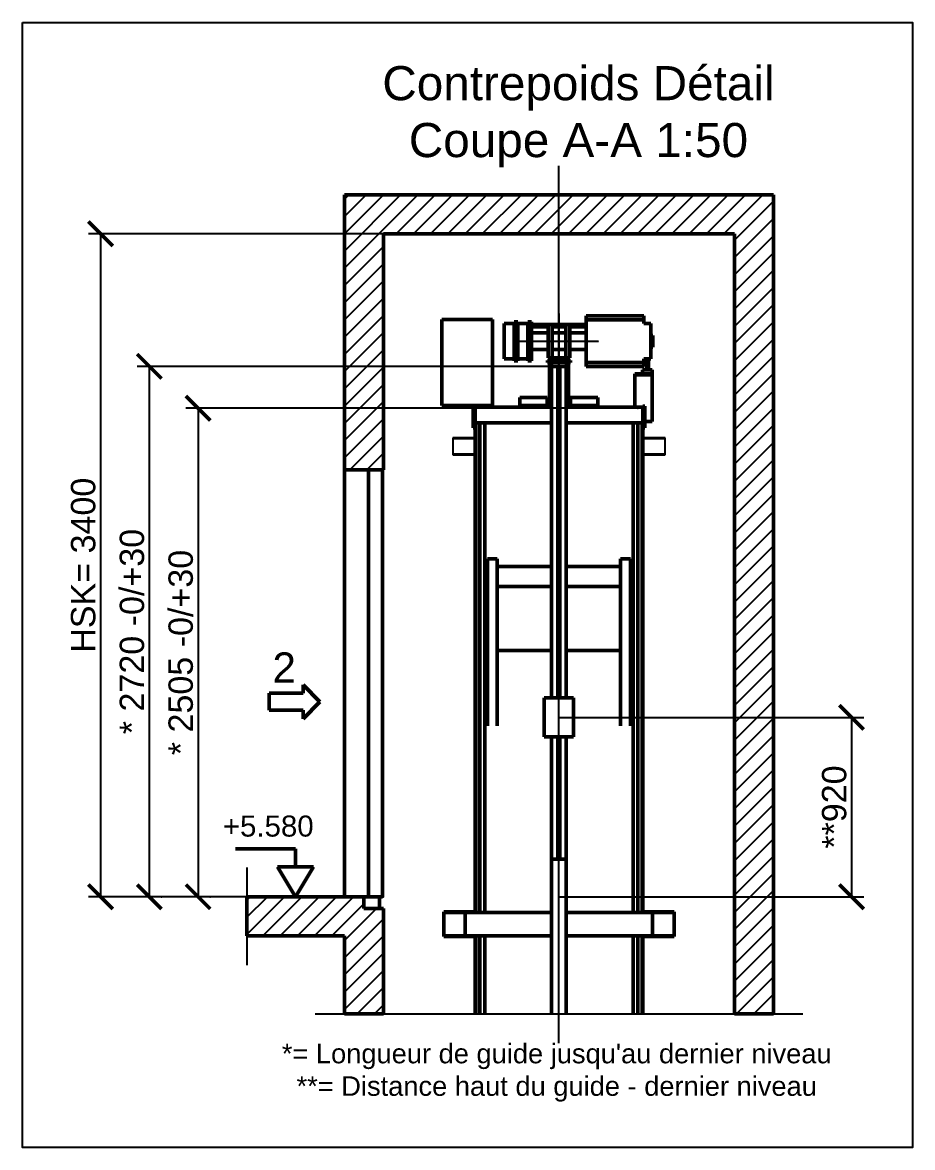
# Model space of a CAD drawing. Header units: millimetres. Extents: x -113 to 75846, y -14769 to 18394.
# Drawn here: x 59627 to 64189, y -250 to 5519 of the extents above; entities that cross this region are included whole.
import ezdxf
from ezdxf.enums import TextEntityAlignment as Align

# ---------------------------------------------------------------- set-up
doc = ezdxf.new("R2010")
doc.units = ezdxf.units.MM
doc.linetypes.add('AM_ISO02W050', pattern=[7.5, 6, -1.5])
doc.linetypes.add('AM_ISO08W050', pattern=[18, 12, -1.5, 3, -1.5])
for name, color, linetype, lineweight in [('AM_0', 7, 'Continuous', 50), ('AM_3', 6, 'AM_ISO02W050', 25), ('AM_5', 3, 'Continuous', 25), ('AM_6', 2, 'Continuous', 35), ('LDCar-AM_0', 7, 'Continuous', 50), ('LDCar-AM_4', 3, 'Continuous', 25), ('LDCar-AM_6', 2, 'Continuous', 35), ('LDGear-AM_0', 7, 'Continuous', 50), ('LDGear-AM_6', 2, 'Continuous', 35), ('LDGear-AM_7', 4, 'AM_ISO08W050', 25), ('LDGuides-AM_0', 7, 'Continuous', 50), ('LDGuides-AM_6', 2, 'Continuous', 35), ('LDRailBrackets-AM_0', 7, 'Continuous', 50), ('LDRailBrackets-AM_6', 2, 'Continuous', 35), ('LDShaft-AM_0', 7, 'Continuous', 50), ('LDShaft-AM_4', 3, 'Continuous', 25), ('LDShaft-AM_5', 3, 'Continuous', 25), ('LDShaft-AM_6', 2, 'Continuous', 35), ('LDShaft-AM_7', 4, 'AM_ISO08W050', 25), ('LDShaft-AM_8', 1, 'Continuous', 25)]:
    doc.layers.add(name, color=color, linetype=linetype, lineweight=lineweight)
doc.layers.add('AM_VIEWS', color=1, linetype='Continuous', lineweight=25, plot=False)
doc.styles.add('LD', font='ARIALUNI.TTF')
doc.dimstyles.new('LIFT', dxfattribs={"dimtxt": 2.5, "dimasz": 2.5, "dimexe": 1.25, "dimexo": 0, "dimgap": 0.5, "dimtad": 1, "dimdec": 0, "dimzin": 1, "dimdsep": 46, "dimtxsty": 'LD', "dimblk": 'ARCHTICK', "dimcen": 0, "dimdle": 1, "dimclrd": 3, "dimclre": 3, "dimclrt": 4, "dimadec": 0, "dimazin": 0, "dimtp": 0.1, "dimtm": 0.1, "dimtfac": 0.71, "dimtdec": 0, "dimtix": 1, "dimtmove": 0, "dimatfit": 3, "dimfxl": 1, "dimtolj": 1, "dimarcsym": 0})

# ---------------------------------------------------------------- blocks, each defined once
blk = doc.blocks.new('LD_20150423135319_000000F0')
at = {"layer": 'LDCar-AM_4'}
blk.add_line((-350, 11710), (2150, 11710), dxfattribs=at)
blk = doc.blocks.new('LD_20150423135319_000000F1')
at = {"layer": 'LDShaft-AM_8'}
for p, q in [((-200, 15533.1), (176.9, 15910)), ((-200, 15621.5), (88.5, 15910)), ((-200, 15709.9), (0.1, 15910)), ((-200, 15798.3), (-88.3, 15910)), ((-200, 15886.7), (-176.7, 15910)), ((65.3, 15710), (265.3, 15910)), ((153.7, 15710), (353.7, 15910)), ((242, 15710), (442, 15910)), ((330.4, 15710), (530.4, 15910)), ((418.8, 15710), (618.8, 15910)), ((507.2, 15710), (707.2, 15910)), ((595.6, 15710), (795.6, 15910)), ((684, 15710), (884, 15910)), ((772.4, 15710), (972.4, 15910)), ((860.8, 15710), (1060.8, 15910)), ((949.1, 15710), (1149.1, 15910)), ((1037.5, 15710), (1237.5, 15910)), ((1125.9, 15710), (1325.9, 15910)), ((1214.3, 15710), (1414.3, 15910)), ((1302.7, 15710), (1502.7, 15910)), ((1391.1, 15710), (1591.1, 15910)), ((1479.5, 15710), (1679.5, 15910)), ((1567.9, 15710), (1767.9, 15910)), ((1656.3, 15710), (1856.3, 15910)), ((1744.6, 15710), (1944.6, 15910)), ((1800, 15677), (2000, 15877)), ((1800, 15588.6), (2000, 15788.6)), ((1800, 15500.2), (2000, 15700.2)), ((-200, 15444.7), (0, 15644.7)), ((1800, 15411.8), (2000, 15611.8)), ((-200, 15356.3), (0, 15556.3)), ((1800, 15323.4), (2000, 15523.4)), ((-200, 15268), (0, 15468)), ((1800, 15235), (2000, 15435)), ((-200, 15179.6), (0, 15379.6)), ((1800, 15146.6), (2000, 15346.6)), ((-200, 15091.2), (0, 15291.2)), ((1800, 15058.3), (2000, 15258.3)), ((-200, 15002.8), (0, 15202.8)), ((1800, 14969.9), (2000, 15169.9)), ((-200, 14914.4), (0, 15114.4)), ((1800, 14881.5), (2000, 15081.5)), ((-200, 14826), (0, 15026)), ((1800, 14793.1), (2000, 14993.1)), ((-200, 14737.6), (0, 14937.6)), ((1800, 14704.7), (2000, 14904.7)), ((-200, 14649.2), (0, 14849.2)), ((1800, 14616.3), (2000, 14816.3)), ((-200, 14560.9), (0, 14760.9)), ((1800, 14527.9), (2000, 14727.9)), ((-172.5, 14500), (0, 14672.5)), ((1800, 14439.5), (2000, 14639.5)), ((-84.1, 14500), (0, 14584.1)), ((1800, 14351.1), (2000, 14551.1)), ((1800, 14262.8), (2000, 14462.8)), ((1800, 14174.4), (2000, 14374.4)), ((1800, 14086), (2000, 14286)), ((1800, 13997.6), (2000, 14197.6)), ((1800, 13909.2), (2000, 14109.2)), ((1800, 13820.8), (2000, 14020.8)), ((1800, 13732.4), (2000, 13932.4)), ((1800, 13644), (2000, 13844)), ((1800, 13555.7), (2000, 13755.7)), ((1800, 13467.3), (2000, 13667.3)), ((1800, 13378.9), (2000, 13578.9)), ((1800, 13290.5), (2000, 13490.5)), ((1800, 13202.1), (2000, 13402.1)), ((1800, 13113.7), (2000, 13313.7)), ((1800, 13025.3), (2000, 13225.3)), ((1800, 12936.9), (2000, 13136.9)), ((1800, 12848.5), (2000, 13048.5)), ((1800, 12760.2), (2000, 12960.2)), ((1800, 12671.8), (2000, 12871.8)), ((1800, 12583.4), (2000, 12783.4)), ((1800, 12495), (2000, 12695)), ((1800, 12406.6), (2000, 12606.6)), ((1800, 12318.2), (2000, 12518.2)), ((1800, 12229.8), (2000, 12429.8)), ((-700, 12116.3), (-506.3, 12310)), ((-700, 12204.7), (-594.7, 12310)), ((-700, 12293.1), (-683.1, 12310)), ((-617.9, 12110), (-417.9, 12310)), ((-529.5, 12110), (-329.5, 12310)), ((-441.1, 12110), (-241.1, 12310)), ((-352.8, 12110), (-152.8, 12310)), ((1800, 12141.4), (2000, 12341.4)), ((-264.4, 12110), (-100, 12274.4)), ((-200, 12086), (-36, 12250)), ((1800, 12053), (2000, 12253)), ((-200, 11997.6), (0, 12197.6)), ((1800, 11964.7), (2000, 12164.7)), ((-200, 11909.2), (0, 12109.2)), ((1800, 11876.3), (2000, 12076.3)), ((-200, 11820.8), (0, 12020.8)), ((1800, 11787.9), (2000, 11987.9)), ((-200, 11732.4), (0, 11932.4)), ((1810.5, 11710), (2000, 11899.5)), ((-134, 11710), (0, 11844)), ((1898.9, 11710), (2000, 11811.1)), ((-45.7, 11710), (0, 11755.7)), ((1987.3, 11710), (2000, 11722.7))]:
    blk.add_line(p, q, dxfattribs=at)
blk = doc.blocks.new('LD_20150423135319_000000F2')
at = {"layer": 'LDShaft-AM_0'}
for p, q in [((-20, 15910), (-200, 15910)), ((-200, 15910), (-200, 14500)), ((0, 15910), (-20, 15910)), ((1800, 15910), (0, 15910)), ((1820, 15910), (1800, 15910)), ((2000, 15910), (1820, 15910)), ((2000, 11710), (2000, 15910)), ((0, 14500), (0, 15710)), ((0, 15710), (1800, 15710)), ((1800, 15710), (1800, 11710)), ((-200, 14500), (-200, 12310)), ((-200, 14500), (-20, 14500)), ((-20, 14500), (0, 14500)), ((-700, 12309.9999), (-700, 12109.9999)), ((-200, 12309.9999), (-700, 12309.9999)), ((-100, 12309.9999), (-200, 12309.9999)), ((-100, 12250), (-100, 12309.9999)), ((-20, 12250), (-100, 12250)), ((0, 12250), (-20, 12250)), ((0, 11710), (0, 12250)), ((-700, 12109.9999), (-200, 12109.9999)), ((-200, 12109.9999), (-200, 11710)), ((-200, 11710), (-20, 11710)), ((-20, 11710), (0, 11710)), ((1800, 11710), (1820, 11710)), ((1820, 11710), (2000, 11710))]:
    blk.add_line(p, q, dxfattribs=at)
blk = doc.blocks.new('LD_20150423135319_000000F3')
at = {"layer": 'AM_3'}
for p, q in [((-544, 43), (-544, 40)), ((-430, 43), (-544, 43)), ((-544, 43), (-544, 40)), ((-430, 43), (-544, 43)), ((-433, 40), (-544, 40)), ((-544, 40), (-544, -40)), ((-433, 40), (-544, 40)), ((-544, 40), (-544, -40)), ((-544, 40), (-430, 40)), ((-544, 40), (-430, 40)), ((-433, -40), (-433, 40)), ((-430, 40), (-433, 40)), ((-433, 40), (-433, -40)), ((-430, 40), (-433, 40)), ((-433, 40), (-433, -40)), ((-433, -40), (-433, 40)), ((-430, 40), (-430, 43)), ((-430, 40), (-430, 43)), ((-430, -40), (-430, 40)), ((-430, -40), (-430, 40)), ((544, 43), (430, 43)), ((430, 43), (430, 40)), ((544, 43), (430, 43)), ((430, 43), (430, 40)), ((433, 40), (430, 40)), ((430, 40), (430, -40)), ((433, 40), (430, 40)), ((430, 40), (430, -40)), ((430, 40), (544, 40)), ((430, 40), (544, 40)), ((433, -40), (433, 40)), ((433, -40), (433, 40)), ((544, 40), (433, 40)), ((433, 40), (433, -40)), ((544, 40), (433, 40)), ((433, 40), (433, -40)), ((544, 40), (544, 43)), ((544, 40), (544, 43)), ((544, -40), (544, 40)), ((544, -40), (544, 40)), ((-544, -40), (-544, -43)), ((-430, -40), (-544, -40)), ((-544, -40), (-544, -43)), ((-430, -40), (-544, -40)), ((-544, -40), (-433, -40)), ((-544, -40), (-433, -40)), ((-544, -43), (-430, -43)), ((-544, -43), (-430, -43)), ((-433, -40), (-430, -40)), ((-433, -40), (-430, -40)), ((-430, -43), (-430, -40)), ((-430, -43), (-430, -40)), ((544, -40), (430, -40)), ((430, -40), (430, -43)), ((544, -40), (430, -40)), ((430, -40), (430, -43)), ((430, -40), (433, -40)), ((430, -40), (433, -40)), ((430, -43), (544, -43)), ((430, -43), (544, -43)), ((433, -40), (544, -40)), ((433, -40), (544, -40)), ((544, -43), (544, -40)), ((544, -43), (544, -40))]:
    blk.add_line(p, q, dxfattribs=at)
blk = doc.blocks.new('LD_20150423135319_000000F4')
at = {"layer": 'AM_0'}
for p, q in [((75, 100), (-75, 100)), ((-75, 100), (-75, -100)), ((75, 100), (-75, 100)), ((-75, 100), (-75, -100)), ((75, -100), (75, 100)), ((75, -100), (75, 100)), ((-75, -100), (75, -100)), ((-75, -100), (75, -100))]:
    blk.add_line(p, q, dxfattribs=at)
blk = doc.blocks.new('LD_20150423135319_000000F5')
at = {"layer": 'AM_0'}
for p, q in [((130, 220), (-130, 220)), ((-130, 220), (-130, -220)), ((130, 220), (-130, 220)), ((-130, 220), (-130, -220)), ((130, -220), (130, 220)), ((130, -220), (130, 220)), ((-130, -220), (130, -220)), ((-130, -220), (130, -220))]:
    blk.add_line(p, q, dxfattribs=at)
blk = doc.blocks.new('LD_20150423135319_000000F6')
at = {"layer": 'LDShaft-AM_7'}
blk.add_line((0, -750), (0, 3750), dxfattribs=at)
blk = doc.blocks.new('_ArchTick')
at = {"color": 0, "linetype": 'ByBlock', "const_width": 0.15}
blk.add_lwpolyline([(-0.5, -0.5), (0.5, 0.5)], dxfattribs=at)
blk = doc.blocks.new('*D521')
at = {"layer": 'AM_5', "color": 3, "transparency": 16777216}
for p, q in [((62376.7, 1955.9), (63939.2, 1955.9)), ((63876.7, 1955.9), (63876.7, 1035.9)), ((62376.7, 1035.9), (63939.2, 1035.9))]:
    blk.add_line(p, q, dxfattribs=at)
for p in [(62377.2, 1955.9), (62377.2, 1035.9)]:
    blk.add_point(p, dxfattribs=at)
at = {"layer": 'AM_5', "color": 3, "transparency": 16777216, "xscale": 125, "yscale": 125, "zscale": 125}
for p, rotation in [((63876.7, 1955.9), 90), ((63876.7, 1035.9), 270)]:
    blk.add_blockref('_ArchTick', p, dxfattribs=dict(at, rotation=rotation))
at = {"layer": 'AM_5', "color": 4, "transparency": 16777216, "insert": (63851.7, 1495.9), "char_height": 125, "attachment_point": 8, "rotation": 90, "style": 'LD'}
blk.add_mtext('**920', dxfattribs=at)
blk = doc.blocks.new('*D522')
at = {"layer": 'AM_5', "color": 3, "transparency": 16777216}
for p, q in [((62376.7, 3755.9), (60214.2, 3755.9)), ((60276.7, 3755.9), (60276.7, 1035.9)), ((60339.2, 1035.9), (60214.2, 1035.9))]:
    blk.add_line(p, q, dxfattribs=at)
for p in [(62376.2, 3755.9), (60338.7, 1035.9)]:
    blk.add_point(p, dxfattribs=at)
at = {"layer": 'AM_5', "color": 3, "transparency": 16777216, "xscale": 125, "yscale": 125, "zscale": 125}
for p, rotation in [((60276.7, 3755.9), 90), ((60276.7, 1035.9), 270)]:
    blk.add_blockref('_ArchTick', p, dxfattribs=dict(at, rotation=rotation))
at = {"layer": 'AM_5', "color": 4, "transparency": 16777216, "insert": (60251.7, 2395.9), "char_height": 125, "attachment_point": 8, "rotation": 90, "style": 'LD'}
blk.add_mtext('* 2720 -0/+30', dxfattribs=at)
blk = doc.blocks.new('LD_20150423135319_000000F8')
at = {"layer": 'LDGuides-AM_0'}
for p, q in [((-5, 1263.5), (-37.5, 1263.5)), ((-37.5, 1263.5), (-37.5, -436.5)), ((5, 1263.5), (-5, 1263.5)), ((-5, 1263.5), (-5, -436.5)), ((-5, -436.5), (-5, 1263.5)), ((5, -436.5), (5, 1263.5)), ((37.5, 1263.5), (5, 1263.5)), ((5, 1263.5), (5, -436.5)), ((37.5, -436.5), (37.5, 1263.5)), ((-37.5, -636.5), (-37.5, -1263.5)), ((-5, -636.5), (-5, -1263.5)), ((-5, -1263.5), (-5, -636.5)), ((5, -1263.5), (5, -636.5)), ((5, -636.5), (5, -1263.5)), ((37.5, -1263.5), (37.5, -636.5)), ((-37.5, -1263.5), (-5, -1263.5)), ((-5, -1263.5), (5, -1263.5)), ((5, -1263.5), (37.5, -1263.5))]:
    blk.add_line(p, q, dxfattribs=at)
blk = doc.blocks.new('LD_20150423135319_000000F9')
at = {"layer": 'LDGuides-AM_0'}
for p, q in [((37.5, 1250), (-37.5, 1250)), ((-37.5, 1250), (-37.5, 457)), ((37.5, 457), (37.5, 1250))]:
    blk.add_line(p, q, dxfattribs=at)
blk = doc.blocks.new('LD_20150423135319_000000FA')
at = {"layer": 'LDCar-AM_0'}
for p, q in [((-316, 2833), (-366, 2833)), ((-366, 2833), (-366, 1977)), ((-316, 1977), (-316, 2833)), ((366, 2833), (316, 2833)), ((316, 2833), (316, 1977)), ((366, 1977), (366, 2833)), ((-37.5, 2793), (-316, 2793)), ((316, 2793), (37.5, 2793)), ((-316, 2691), (-37.5, 2691)), ((37.5, 2691), (316, 2691)), ((-37.5, 2363), (-316, 2363)), ((316, 2363), (37.5, 2363))]:
    blk.add_line(p, q, dxfattribs=at)
blk = doc.blocks.new('*D527')
at = {"layer": 'AM_5', "color": 3, "transparency": 16777216}
for p, q in [((62781.7, 3540.9), (60464.2, 3540.9)), ((60526.7, 3540.9), (60526.7, 1035.9)), ((60589.2, 1035.9), (60464.2, 1035.9))]:
    blk.add_line(p, q, dxfattribs=at)
for p in [(62781.2, 3540.9), (60588.7, 1035.9)]:
    blk.add_point(p, dxfattribs=at)
at = {"layer": 'AM_5', "color": 3, "transparency": 16777216, "xscale": 125, "yscale": 125, "zscale": 125}
for p, rotation in [((60526.7, 3540.9), 90), ((60526.7, 1035.9), 270)]:
    blk.add_blockref('_ArchTick', p, dxfattribs=dict(at, rotation=rotation))
at = {"layer": 'AM_5', "color": 4, "transparency": 16777216, "insert": (60501.7, 2288.4), "char_height": 125, "attachment_point": 8, "rotation": 90, "style": 'LD'}
blk.add_mtext('* 2505 -0/+30', dxfattribs=at)
blk = doc.blocks.new('LD_20150423135319_000000FB')
at = {"layer": 'LDGuides-AM_0'}
for p, q in [((-25, 2331), (-25, -179)), ((0, 2331), (0, -179)), ((0, -179), (0, 2331)), ((21.5, -179), (21.5, 2331)), ((21.5, 2331), (21.5, -179)), ((25, -179), (25, 2331)), ((-25, -299), (-25, -699)), ((0, -299), (0, -699)), ((0, -699), (0, -299)), ((21.5, -699), (21.5, -299)), ((21.5, -299), (21.5, -699)), ((25, -699), (25, -299))]:
    blk.add_line(p, q, dxfattribs=at)
blk = doc.blocks.new('LD_20150423135319_000000FC')
at = {"layer": 'LDGuides-AM_0'}
for p, q in [((-25, 2331), (-25, -179)), ((-21.5, -179), (-21.5, 2331)), ((-21.5, 2331), (-21.5, -179)), ((0, 2331), (0, -179)), ((0, -179), (0, 2331)), ((25, -179), (25, 2331)), ((-25, -299), (-25, -699)), ((-21.5, -699), (-21.5, -299)), ((-21.5, -299), (-21.5, -699)), ((0, -299), (0, -699)), ((0, -699), (0, -299)), ((25, -699), (25, -299))]:
    blk.add_line(p, q, dxfattribs=at)
blk = doc.blocks.new('LD_20150423135319_000000FD')
at = {"layer": 'LDRailBrackets-AM_0'}
for p, q in [((-580, 63), (-590, 63)), ((-590, 63), (-590, 60)), ((-480, 60), (-590, 60)), ((-590, 60), (-590, -60)), ((-590, 60), (-580, 60)), ((-525, 63), (-580, 63)), ((-580, 63), (-580, 60)), ((-580, 60), (-580, 63)), ((-580, 60), (-525, 60)), ((-525, 60), (-525, 63)), ((-490, 63), (-525, 63)), ((-525, 63), (-525, 60)), ((-525, 60), (-490, 60)), ((-490, 60), (-490, 63)), ((-460, 63), (-490, 63)), ((-490, 63), (-490, 60)), ((-490, 60), (-460, 60)), ((-37.5, 60), (-480, 60)), ((-480, 60), (-480, 57)), ((-440, 63), (-460, 63)), ((-460, 63), (-460, 60)), ((-460, 60), (-460, 63)), ((-460, 60), (-440, 60)), ((-440, 60), (-440, 63)), ((480, 60), (37.5, 60)), ((440, 63), (440, 60)), ((460, 63), (440, 63)), ((440, 60), (460, 60)), ((460, 60), (460, 63)), ((460, 63), (460, 60)), ((490, 63), (460, 63)), ((460, 60), (490, 60)), ((590, 60), (480, 60)), ((480, 57), (480, 60)), ((490, 63), (490, 60)), ((525, 63), (490, 63)), ((490, 60), (490, 63)), ((490, 60), (525, 60)), ((525, 63), (525, 60)), ((580, 63), (525, 63)), ((525, 60), (525, 63)), ((525, 60), (580, 60)), ((580, 60), (580, 63)), ((580, 63), (580, 60)), ((590, 63), (580, 63)), ((580, 60), (590, 60)), ((590, 60), (590, 63)), ((590, -60), (590, 60)), ((-480, 57), (-480, -57)), ((480, -57), (480, 57)), ((-480, -57), (-480, -60)), ((480, -60), (480, -57)), ((-580, -60), (-590, -60)), ((-590, -60), (-590, -63)), ((-590, -60), (-480, -60)), ((-590, -63), (-580, -63)), ((-525, -60), (-580, -60)), ((-580, -60), (-580, -63)), ((-580, -63), (-580, -60)), ((-580, -63), (-525, -63)), ((-525, -63), (-525, -60)), ((-490, -60), (-525, -60)), ((-525, -60), (-525, -63)), ((-525, -63), (-490, -63)), ((-460, -60), (-490, -60)), ((-490, -60), (-490, -63)), ((-490, -63), (-490, -60)), ((-490, -63), (-460, -63)), ((-480, -60), (-37.5, -60)), ((-440, -60), (-460, -60)), ((-460, -60), (-460, -63)), ((-460, -63), (-460, -60)), ((-460, -63), (-440, -63)), ((-440, -63), (-440, -60)), ((37.5, -60), (480, -60)), ((440, -60), (440, -63)), ((460, -60), (440, -60)), ((440, -63), (460, -63)), ((460, -63), (460, -60)), ((460, -60), (460, -63)), ((490, -60), (460, -60)), ((460, -63), (490, -63)), ((480, -60), (590, -60)), ((490, -63), (490, -60)), ((490, -60), (490, -63)), ((525, -60), (490, -60)), ((490, -63), (525, -63)), ((525, -60), (525, -63)), ((580, -60), (525, -60)), ((525, -63), (525, -60)), ((525, -63), (580, -63)), ((580, -63), (580, -60)), ((580, -60), (580, -63)), ((590, -60), (580, -60)), ((580, -63), (590, -63)), ((590, -63), (590, -60))]:
    blk.add_line(p, q, dxfattribs=at)
blk = doc.blocks.new('LD_20150423135319_000000FE')
at = {"layer": 'LDShaft-AM_4'}
blk.add_line((-700, 150), (-700, -350.0001), dxfattribs=at)
blk = doc.blocks.new('LD_ENTRY_L')
for p, q in [((0, 0), (-140.6, 140.6)), ((-140.6, 70.3), (-140.6, 140.6)), ((-421.5, -70.3), (-421.5, 70.3)), ((-140.6, 70.3), (-421.5, 70.3)), ((0, 0), (-140.6, -140.6)), ((-140.6, -70.3), (-421.5, -70.3)), ((-140.6, -140.6), (-140.6, -70.3))]:
    blk.add_line(p, q)
blk = doc.blocks.new('LD_20150423135319_000000FF')
at = {"layer": 'LDCar-AM_0', "xscale": 0.617, "yscale": 0.617, "zscale": 0.617}
blk.add_blockref('LD_ENTRY_L', (0, 0), dxfattribs=at)
at = {"layer": 'LDCar-AM_0', "style": 'LD'}
blk.add_text('2', height=154.25, dxfattribs=at).set_placement((-123.4, 98.72), align=Align.RIGHT)
blk = doc.blocks.new('LD_ENTRY_FLOOR_L')
for p, q in [((-150, 250), (0, 0)), ((0, 0), (150, 250))]:
    blk.add_line(p, q)
at = {"layer": 'AM_0'}
for p, q in [((0, 397.7), (-500, 397.7)), ((0, 250), (0, 397.7)), ((150, 250), (-150, 250))]:
    blk.add_line(p, q, dxfattribs=at)
blk = doc.blocks.new('LD_20150423135319_00000100')
at = {"layer": 'LDCar-AM_0', "xscale": 0.617, "yscale": 0.617, "zscale": 0.617}
blk.add_blockref('LD_ENTRY_FLOOR_L', (0, 0), dxfattribs=at)
at = {"layer": 'LDCar-AM_0', "style": 'LD'}
blk.add_text('+5.580', height=107.975, dxfattribs=at).set_placement((92.55, 308.5), align=Align.RIGHT)
blk = doc.blocks.new('LD_20150423135319_00000101')
at = {"layer": 'LDShaft-AM_0'}
for p, q in [((50, 2190), (-20.5, 2190)), ((-20.5, 2190), (-20.5, 0)), ((50, 0), (50, 2190)), ((-20.5, 0), (50, 0))]:
    blk.add_line(p, q, dxfattribs=at)
blk = doc.blocks.new('LD_20150423135319_00000102')
at = {"layer": 'LDShaft-AM_0'}
for p, q in [((-700, 0), (-700, -0.0001)), ((-20, 0), (-700, 0)), ((-20, -60), (-20, 0)), ((-100, -60), (-20, -60))]:
    blk.add_line(p, q, dxfattribs=at)
blk = doc.blocks.new('LD_20150423135319_00000104')
at = {"layer": 'LDGear-AM_0'}
for p, q in [((436, 130), (140, 130)), ((140, 130), (140, 110)), ((436, 110), (436, 130)), ((-280, 90), (-280, 83.1)), ((-230, 90), (-280, 90)), ((-280, 83.1), (-280, 63.6)), ((-280, 63.6), (-280, 34.4)), ((-230, 100), (-230, 92.4)), ((-210, 100), (-230, 100)), ((-230, 92.4), (-230, 70.7)), ((-230, 83.1), (-230, 90)), ((-230, 63.6), (-230, 83.1)), ((-230, 70.7), (-230, 38.3)), ((-230, 34.4), (-230, 63.6)), ((-210, 92.4), (-210, 100)), ((-210, 70.7), (-210, 92.4)), ((-210, 90), (-210, 83.1)), ((-160, 90), (-210, 90)), ((-210, 83.1), (-210, 63.6)), ((-210, 38.3), (-210, 70.7)), ((-210, 63.6), (-210, 34.4)), ((-160, 100), (-160, 92.4)), ((-140, 100), (-160, 100)), ((-160, 92.4), (-160, 70.7)), ((-160, 83.1), (-160, 90)), ((-160, 63.6), (-160, 83.1)), ((-160, 70.7), (-160, 38.3)), ((-160, 34.4), (-160, 63.6)), ((-140, 92.4), (-140, 100)), ((-140, 70.7), (-140, 92.4)), ((-55, 85), (-140, 85)), ((-140, 85), (-140, 73.6)), ((-55, 73.6), (-140, 73.6)), ((-140, 73.6), (-140, 42.5)), ((-140, 73.6), (-55, 73.6)), ((-140, 38.3), (-140, 70.7)), ((-55, 85), (-55, 78.5)), ((-35, 85), (-55, 85)), ((-55, 73.6), (-55, 85)), ((-55, 78.5), (-55, 60.1)), ((-55, 42.5), (-55, 73.6)), ((-55, 60.1), (-55, 32.5)), ((-35, 78.5), (-35, 85)), ((35, 85), (-35, 85)), ((-35, 85), (-35, 73.6)), ((-35, 60.1), (-35, 78.5)), ((35, 73.6), (-35, 73.6)), ((-35, 73.6), (-35, 42.5)), ((-35, 73.6), (35, 73.6)), ((-35, 32.5), (-35, 60.1)), ((35, 85), (35, 78.5)), ((55, 85), (35, 85)), ((35, 73.6), (35, 85)), ((35, 78.5), (35, 60.1)), ((35, 42.5), (35, 73.6)), ((35, 60.1), (35, 32.5)), ((55, 78.5), (55, 85)), ((140, 85), (55, 85)), ((55, 85), (55, 73.6)), ((55, 60.1), (55, 78.5)), ((140, 73.6), (55, 73.6)), ((55, 73.6), (55, 42.5)), ((55, 73.6), (140, 73.6)), ((55, 32.5), (55, 60.1)), ((436, 110), (140, 110)), ((140, 110), (140, -110)), ((140, 110), (436, 110)), ((140, 73.6), (140, 85)), ((140, 42.5), (140, 73.6)), ((436, 90), (436, 110)), ((471, 90), (436, 90)), ((471, -90), (471, 90)), ((-280, 34.4), (-280, 0)), ((-280, 0), (-280, -34.4)), ((-230, 38.3), (-230, 0)), ((-230, 0), (-230, 34.4)), ((-230, 0), (-230, -38.3)), ((-230, -34.4), (-230, 0)), ((-210, 0), (-210, 38.3)), ((-210, 34.4), (-210, 0)), ((-210, -38.3), (-210, 0)), ((-210, 0), (-210, -34.4)), ((-160, 38.3), (-160, 0)), ((-160, 0), (-160, 34.4)), ((-160, 0), (-160, -38.3)), ((-160, -34.4), (-160, 0)), ((-55, 42.5), (-140, 42.5)), ((-140, 42.5), (-140, 0)), ((-140, 42.5), (-55, 42.5)), ((-140, 0), (-140, 38.3)), ((-140, -38.3), (-140, 0)), ((-140, 0), (-140, -42.5)), ((-55, 0), (-55, 42.5)), ((-55, 32.5), (-55, 0)), ((-55, 0), (-55, -32.5)), ((-55, -42.5), (-55, 0)), ((35, 42.5), (-35, 42.5)), ((-35, 42.5), (-35, 0)), ((-35, 42.5), (35, 42.5)), ((-35, 0), (-35, 32.5)), ((-35, -32.5), (-35, 0)), ((-35, 0), (-35, -42.5)), ((35, 0), (35, 42.5)), ((35, 32.5), (35, 0)), ((35, 0), (35, -32.5)), ((35, -42.5), (35, 0)), ((140, 42.5), (55, 42.5)), ((55, 42.5), (55, 0)), ((55, 42.5), (140, 42.5)), ((55, 0), (55, 32.5)), ((55, -32.5), (55, 0)), ((55, 0), (55, -42.5)), ((140, 0), (140, 42.5)), ((140, -42.5), (140, 0)), ((471, 30), (471, 27.7)), ((481, 30), (471, 30)), ((471, 27.7), (471, 21.2)), ((471, 21.2), (471, 11.5)), ((471, 11.5), (471, 0)), ((471, 0), (471, -11.5)), ((481, 27.7), (481, 30)), ((481, 21.2), (481, 27.7)), ((481, 11.5), (481, 21.2)), ((481, 0), (481, 11.5)), ((481, -11.5), (481, 0)), ((-280, -34.4), (-280, -63.6)), ((-230, -63.6), (-230, -34.4)), ((-230, -38.3), (-230, -70.7)), ((-210, -34.4), (-210, -63.6)), ((-210, -70.7), (-210, -38.3)), ((-160, -63.6), (-160, -34.4)), ((-160, -38.3), (-160, -70.7)), ((-140, -70.7), (-140, -38.3)), ((-140, -42.5), (-55, -42.5)), ((-55, -32.5), (-55, -60.1)), ((-35, -60.1), (-35, -32.5)), ((35, -42.5), (-35, -42.5)), ((-35, -42.5), (-35, -85)), ((-35, -42.5), (35, -42.5)), ((35, -32.5), (35, -60.1)), ((35, -85), (35, -42.5)), ((55, -60.1), (55, -32.5)), ((55, -42.5), (140, -42.5)), ((471, -11.5), (471, -21.2)), ((471, -21.2), (471, -27.7)), ((471, -27.7), (471, -30)), ((471, -30), (481, -30)), ((481, -21.2), (481, -11.5)), ((481, -27.7), (481, -21.2)), ((481, -30), (481, -27.7)), ((-280, -63.6), (-280, -83.1)), ((-280, -83.1), (-280, -90)), ((-280, -90), (-230, -90)), ((-230, -83.1), (-230, -63.6)), ((-230, -70.7), (-230, -92.4)), ((-230, -90), (-230, -83.1)), ((-230, -92.4), (-230, -100)), ((-230, -100), (-210, -100)), ((-210, -63.6), (-210, -83.1)), ((-210, -92.4), (-210, -70.7)), ((-210, -83.1), (-210, -90)), ((-210, -90), (-160, -90)), ((-210, -100), (-210, -92.4)), ((-160, -83.1), (-160, -63.6)), ((-160, -70.7), (-160, -92.4)), ((-160, -90), (-160, -83.1)), ((-160, -92.4), (-160, -100)), ((-160, -100), (-140, -100)), ((-140, -92.4), (-140, -70.7)), ((-140, -100), (-140, -92.4)), ((-55, -60.1), (-55, -78.5)), ((-55, -78.5), (-55, -85)), ((-55, -85), (-35, -85)), ((-35, -78.5), (-35, -60.1)), ((-35, -85), (-35, -78.5)), ((35, -85), (-35, -85)), ((-35, -85), (-35, -99)), ((-35, -85), (35, -85)), ((-35, -99), (35, -99)), ((35, -60.1), (35, -78.5)), ((35, -78.5), (35, -85)), ((35, -99), (35, -85)), ((35, -85), (55, -85)), ((55, -78.5), (55, -60.1)), ((55, -85), (55, -78.5)), ((140, -110), (436, -110)), ((436, -110), (140, -110)), ((140, -110), (140, -130)), ((436, -110), (436, -90)), ((436, -90), (471, -90)), ((436, -130), (436, -110)), ((448.5, -90), (448.5, -147)), ((458.5, -147), (458.5, -90)), ((140, -130), (436, -130)), ((430.4, -147), (428.5, -147)), ((428.5, -147), (428.5, -167)), ((428.5, -167), (430.4, -167)), ((435.8, -147), (430.4, -147)), ((430.4, -167), (435.8, -167)), ((443.9, -147), (435.8, -147)), ((435.8, -167), (443.9, -167)), ((453.5, -147), (443.9, -147)), ((443.9, -167), (453.5, -167)), ((463.1, -147), (453.5, -147)), ((453.5, -167), (463.1, -167)), ((471.2, -147), (463.1, -147)), ((463.1, -167), (471.2, -167)), ((476.6, -147), (471.2, -147)), ((471.2, -167), (476.6, -167)), ((478.5, -147), (476.6, -147)), ((476.6, -167), (478.5, -167)), ((478.5, -167), (478.5, -147))]:
    blk.add_line(p, q, dxfattribs=at)
blk = doc.blocks.new('LD_20150423135319_00000105')
at = {"layer": 'LDGear-AM_7'}
for p, q in [((0, 142.5), (0, -142.5)), ((-205, 0), (205, 0))]:
    blk.add_line(p, q, dxfattribs=at)
blk = doc.blocks.new('LD_20150423135319_00000106')
at = {"layer": 'LDGear-AM_0'}
for p, q in [((59, 30), (-59, 30)), ((-59, 30), (-59, 20)), ((-59, 20), (-49, 20)), ((-49, 20), (-49, 10)), ((-49, 10), (-39, 10)), ((-39, 10), (-49, 10)), ((-49, 10), (-49, -48)), ((-39, 10), (-39, 20)), ((-39, 20), (39, 20)), ((-39, -48), (-39, 10)), ((38.5, 20), (-38.5, 20)), ((-38.5, 20), (-38.5, -200)), ((38.5, -200), (38.5, 20)), ((39, 20), (39, 10)), ((39, 10), (49, 10)), ((49, 10), (39, 10)), ((39, 10), (39, -48)), ((49, 10), (49, 20)), ((49, 20), (59, 20)), ((49, -48), (49, 10)), ((59, 20), (59, 30)), ((-39, -48), (-49, -48)), ((-49, -48), (-49, -122)), ((-49, -48), (-39, -48)), ((-39, -122), (-39, -48)), ((49, -48), (39, -48)), ((39, -48), (39, -122)), ((39, -48), (49, -48)), ((49, -122), (49, -48)), ((388.5, -38), (388.5, -43)), ((478.5, -38), (388.5, -38)), ((388.5, -43), (388.5, -210)), ((478.5, -43), (388.5, -43)), ((388.5, -43), (478.5, -43)), ((478.5, -43), (478.5, -38)), ((478.5, -283), (478.5, -43)), ((-200, -160), (-200, -200)), ((-60, -160), (-200, -160)), ((-60, -200), (-60, -160)), ((-39, -122), (-49, -122)), ((-49, -122), (-49, -200)), ((-49, -122), (-39, -122)), ((-39, -200), (-39, -122)), ((39, -122), (49, -122)), ((49, -122), (39, -122)), ((39, -122), (39, -200)), ((49, -200), (49, -122)), ((60, -160), (60, -200)), ((200, -160), (60, -160)), ((200, -200), (200, -160)), ((-430, -205), (-440, -205)), ((-440, -205), (-440, -315)), ((-430, -315), (-430, -205)), ((-430, -210), (-430, -290)), ((-205, -210), (-430, -210)), ((-205, -200), (-205, -210)), ((-37.5, -200), (-205, -200)), ((-200, -200), (-60, -200)), ((-49, -200), (-39, -200)), ((-38.5, -200), (-37.5, -200)), ((205, -200), (37.5, -200)), ((37.5, -200), (38.5, -200)), ((39, -200), (49, -200)), ((60, -200), (200, -200)), ((205, -210), (205, -200)), ((430, -210), (205, -210)), ((440, -205), (430, -205)), ((430, -205), (430, -315)), ((430, -290), (430, -210)), ((440, -315), (440, -205)), ((440, -283), (478.5, -283)), ((-440, -315), (-430, -315)), ((-430, -290), (-37.5, -290)), ((37.5, -290), (430, -290)), ((430, -315), (440, -315))]:
    blk.add_line(p, q, dxfattribs=at)
blk = doc.blocks.new('*D540')
at = {"layer": 'LDShaft-AM_5', "color": 3, "transparency": 16777216}
for p, q in [((61476.7, 4435.9), (59964.2, 4435.9)), ((60026.7, 4435.9), (60026.7, 1035.9)), ((61476.7, 1035.9), (59964.2, 1035.9))]:
    blk.add_line(p, q, dxfattribs=at)
for p in [(61476.2, 4435.9), (61476.2, 1035.9)]:
    blk.add_point(p, dxfattribs=at)
at = {"layer": 'LDShaft-AM_5', "color": 3, "transparency": 16777216, "xscale": 125, "yscale": 125, "zscale": 125}
for p, rotation in [((60026.7, 4435.9), 90), ((60026.7, 1035.9), 270)]:
    blk.add_blockref('_ArchTick', p, dxfattribs=dict(at, rotation=rotation))
at = {"layer": 'LDShaft-AM_5', "color": 4, "transparency": 16777216, "insert": (60001.7, 2735.9), "char_height": 125, "attachment_point": 8, "rotation": 90, "style": 'LD'}
blk.add_mtext('HSK= 3400', dxfattribs=at)

msp = doc.modelspace()

# ---------------------------------------------------------------- linework, layer by layer
at = {"layer": 'AM_VIEWS'}
msp.add_lwpolyline([(59626.7, 5519.3), (64189.2, 5519.3), (64189.2, -250), (59626.7, -250)], close=True, dxfattribs=at)

# ---------------------------------------------------------------- block references
at = {"layer": 'AM_6'}
for name, p in [('LD_20150423135319_000000F5', (61906.7, 3775.9)), ('LD_20150423135319_000000F3', (62376.7, 3345.9)), ('LD_20150423135319_000000F4', (62376.7, 1955.9))]:
    msp.add_blockref(name, p, dxfattribs=at)
at = {"layer": 'LDCar-AM_6'}
for name, p in [('LD_20150423135319_000000FA', (62376.7, -64.1)), ('LD_20150423135319_000000FF', (61151.7, 2035.9)), ('LD_20150423135319_00000100', (61026.7, 1035.9)), ('LD_20150423135319_000000F0', (61476.7, -11274.1))]:
    msp.add_blockref(name, p, dxfattribs=at)
at = {"layer": 'LDGear-AM_6'}
for name, p in [('LD_20150423135319_00000104', (62376.7, 3884.9)), ('LD_20150423135319_00000105', (62376.7, 3884.9)), ('LD_20150423135319_00000106', (62376.7, 3755.9))]:
    msp.add_blockref(name, p, dxfattribs=at)
at = {"layer": 'LDGuides-AM_6'}
for name, p in [('LD_20150423135319_000000F8', (62376.7, 2492.4)), ('LD_20150423135319_000000FC', (61971.7, 1134.9)), ('LD_20150423135319_000000FB', (62781.7, 1134.9)), ('LD_20150423135319_000000F9', (62376.7, -21.1))]:
    msp.add_blockref(name, p, dxfattribs=at)
at = {"layer": 'LDRailBrackets-AM_6'}
msp.add_blockref('LD_20150423135319_000000FD', (62376.7, 895.9), dxfattribs=at)
at = {"layer": 'LDShaft-AM_6'}
for name, p in [('LD_20150423135319_000000F6', (62376.7, 1035.9)), ('LD_20150423135319_000000F1', (61476.7, -11274.1)), ('LD_20150423135319_000000F2', (61476.7, -11274.1)), ('LD_20150423135319_00000101', (61421.7, 1035.9)), ('LD_20150423135319_000000FE', (61476.7, 1035.9)), ('LD_20150423135319_00000102', (61476.7, 1035.9))]:
    msp.add_blockref(name, p, dxfattribs=at)

# ---------------------------------------------------------------- texts
at = {"layer": 'LDShaft-AM_0', "attachment_point": 5, "style": 'LD'}
for s, insert, char_height in [('\\fArial Unicode MS|b0|i0|u0;\\C256;Contrepoids Détail\\PCoupe A-A 1:50', (62476.7, 5035.9), 175), ("\\fArial Unicode MS|b0|i0|u0;\\C256;*= Longueur de guide jusqu'au dernier niveau\\P**= Distance haut du guide - dernier niveau ", (62365.3, 133.3), 100)]:
    msp.add_mtext(s, dxfattribs=dict(at, insert=insert, char_height=char_height))

# ---------------------------------------------------------------- dimensions: what is measured, and where the dimension line sits
at = {"layer": 'AM_5'}
for base, p1, p2, text, picture, middle in [((60276.7, 2395.9), (60339.2, 1035.9), (62376.7, 3755.9), '* <> -0/+30', '*D522', (60276.7, 2395.9)), ((60526.7, 2288.4), (60589.2, 1035.9), (62781.7, 3540.9), '* <> -0/+30', '*D527', (60526.7, 2288.4)), ((63876.7, 1495.9), (62376.7, 1035.9), (62376.7, 1955.9), '**<>', '*D521', (63876.7, 1495.9))]:
    dim = msp.add_linear_dim(base=base, p1=p1, p2=p2, angle=90, text=text, dimstyle='LIFT', override={"dimscale": 50, "dimtxt": 2.5, "dimtix": 1}, dxfattribs=at)
    dim.commit()
    dim.dimension.update_dxf_attribs({"geometry": picture, "text_midpoint": middle})
at = {"layer": 'LDShaft-AM_5'}
dim = msp.add_linear_dim(base=(60026.7, 2735.9), p1=(61476.7, 1035.9), p2=(61476.7, 4435.9), angle=90, text='HSK= <>', dimstyle='LIFT', override={"dimscale": 50, "dimtxt": 2.5, "dimtix": 1}, dxfattribs=at)
dim.commit()
dim.dimension.update_dxf_attribs({"geometry": '*D540', "text_midpoint": (60026.7, 2735.9)})

doc.saveas('drawing.dxf')
